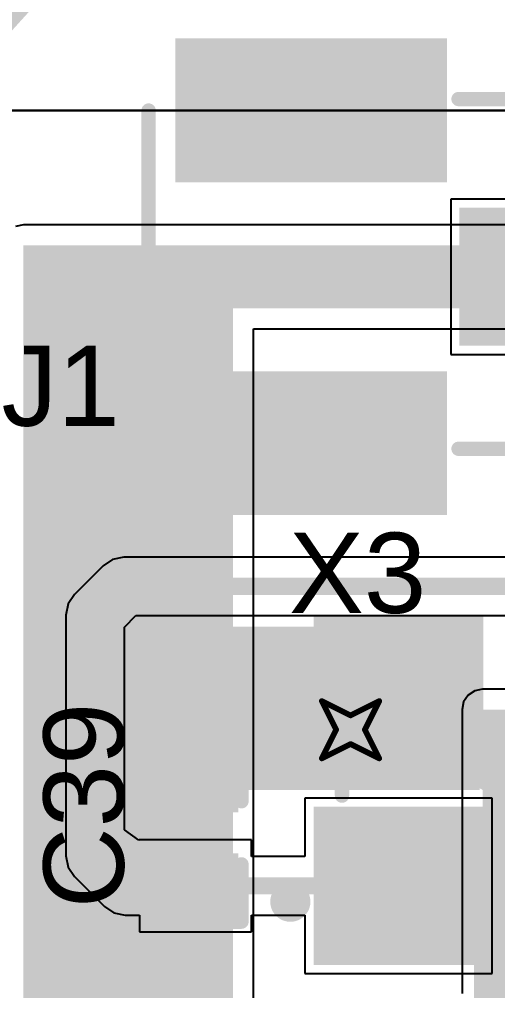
# Model space of a CAD drawing. Header units: inches. Extents: x -8 to 386, y -12 to 64.
# Drawn here: x -2.14 to 2.09, y 19.1 to 27.71 of the extents above; entities that cross this region are included whole.
import ezdxf

# ---------------------------------------------------------------- set-up
doc = ezdxf.new("R2010")
doc.units = ezdxf.units.IN
for name, color, linetype in [('Board_outline', 216, 'Continuous'), ('Bottom Layer', 5, 'Continuous'), ('Bottom Overlay', 54, 'Continuous'), ('Bottom Solder', 6, 'Continuous'), ('Drill Drawing', 1, 'Continuous'), ('Top Layer', 1, 'Continuous'), ('Top Overlay', 2, 'Continuous'), ('Top Paste', 8, 'Continuous'), ('Top Solder', 216, 'Continuous'), ('Via Holes', 16, 'Continuous')]:
    doc.layers.add(name, color=color, linetype=linetype)
doc.styles.add('Arial', font='', dxfattribs={"height": 0.2})
doc.styles.get('Arial').set_extended_font_data('Arial')

msp = doc.modelspace()

# ---------------------------------------------------------------- hatches: boundary and pattern name
at = {"layer": 'Bottom Layer'}
for points in [[(-2.1082, 25.146), (12.573, 25.146), (12.573, 25.7048), (-2.1082, 25.7048)], [(-2.1082, 15.9258), (-0.254, 15.9258), (-0.254, 25.527), (-2.1082, 25.527)], [(1.9558, 20.2184), (4.6482, 20.2184), (4.6482, 21.59), (1.9558, 21.59)], [(1.9558, 19.0754), (3.556, 19.0754), (3.556, 21.59), (1.9558, 21.59)]]:
    msp.add_hatch(color=5, dxfattribs=at).paths.add_polyline_path(points)
h = msp.add_hatch(color=5, dxfattribs=at)
edge = h.paths.add_edge_path()
edge.add_arc((0.7874, 21.4122), 0.3, 0, 360)
at = {"layer": 'Bottom Solder'}
msp.add_hatch(color=6, dxfattribs=at).paths.add_polyline_path([(2.0324, 19.0349), (2.0324, 20.4381), (3.5556, 20.4381), (3.5556, 19.0349)])
at = {"layer": 'Top Layer'}
for points in [[(-0.6608, 26.3654), (-0.6608, 27.4354), (1.5392, 27.4354), (1.5392, 26.3654)], [(1.8526, 24.9154), (1.8526, 25.9354), (2.9226, 25.9354), (2.9226, 24.9154)], [(-0.6608, 23.4154), (-0.6608, 24.4854), (1.5392, 24.4854), (1.5392, 23.4154)], [(-0.9144, 20.8788), (1.9304, 20.8788), (1.9304, 22.3266), (-0.9144, 22.3266)], [(0.5622, 22.3288), (1.8622, 22.3288), (1.8622, 21.1288), (0.5622, 21.1288)], [(-0.9017, 21.1972), (-0.2667, 21.1972), (-0.2667, 20.74), (-0.9017, 20.74)], [(0.5622, 20.6288), (1.8622, 20.6288), (1.8622, 19.4288), (0.5622, 19.4288)], [(-0.9017, 20.2574), (-0.2667, 20.2574), (-0.2667, 19.8002), (-0.9017, 19.8002)]]:
    msp.add_hatch(color=1, dxfattribs=at).paths.add_polyline_path(points)
h = msp.add_hatch(color=1, dxfattribs=at)
edge = h.paths.add_edge_path()
edge.add_arc((0.7874, 21.4122), 0.3, 0, 360)
at = {"layer": 'Top Paste'}
for points in [[(-0.6608, 26.3654), (-0.6608, 27.4354), (1.5392, 27.4354), (1.5392, 26.3654)], [(1.8526, 24.9154), (1.8526, 25.9354), (2.9226, 25.9354), (2.9226, 24.9154)], [(-0.6608, 23.4154), (-0.6608, 24.4854), (1.5392, 24.4854), (1.5392, 23.4154)], [(0.5622, 22.3288), (1.8622, 22.3288), (1.8622, 21.1288), (0.5622, 21.1288)], [(-0.9017, 21.1972), (-0.2667, 21.1972), (-0.2667, 20.74), (-0.9017, 20.74)], [(0.5622, 20.6288), (1.8622, 20.6288), (1.8622, 19.4288), (0.5622, 19.4288)], [(-0.9017, 20.2574), (-0.2667, 20.2574), (-0.2667, 19.8002), (-0.9017, 19.8002)]]:
    msp.add_hatch(color=8, dxfattribs=at).paths.add_polyline_path(points)
at = {"layer": 'Top Solder'}
for points in [[(-0.7624, 26.2638), (-0.7624, 27.537), (1.6408, 27.537), (1.6408, 26.2638)], [(1.751, 24.8138), (1.751, 26.037), (3.0242, 26.037), (3.0242, 24.8138)], [(-0.7624, 23.3138), (-0.7624, 24.587), (1.6408, 24.587), (1.6408, 23.3138)], [(0.4606, 22.4304), (1.9638, 22.4304), (1.9638, 21.0272), (0.4606, 21.0272)], [(-0.9617, 21.2572), (-0.2067, 21.2572), (-0.2067, 20.68), (-0.9617, 20.68)], [(0.4606, 20.7304), (1.9638, 20.7304), (1.9638, 19.3272), (0.4606, 19.3272)], [(-0.9617, 20.3174), (-0.2067, 20.3174), (-0.2067, 19.7402), (-0.9617, 19.7402)]]:
    msp.add_hatch(color=216, dxfattribs=at).paths.add_polyline_path(points)
at = {"layer": 'Via Holes'}
h = msp.add_hatch(color=7, dxfattribs=at)
edge = h.paths.add_edge_path()
edge.add_arc((0.7874, 21.4122), 0.15, 0, 360)

# ---------------------------------------------------------------- linework, layer by layer
at = {"layer": 'Board_outline', "const_width": 0.254}
msp.add_lwpolyline([(37.5368, 13.3604, 1), (-7.4632, 13.3604, 1)], format="xyb", close=True, dxfattribs=at)
at = {"layer": 'Bottom Layer'}
for p, q in [((33.401, 26.8986), (-3.2258, 26.8986)), ((-2.6287, 26.8986), (32.7023, 26.8986)), ((-2.1082, 25.8861), (-2.1776, 25.8723)), ((12.573, 25.8861), (-2.1082, 25.8861)), ((-0.0727, 15.9258), (-0.0727, 24.9647)), ((-0.0727, 24.9647), (11.8329, 24.9647)), ((1.9558, 21.7713), (1.8864, 21.7575)), ((4.6482, 21.7713), (1.9558, 21.7713)), ((1.8276, 21.7182), (1.7883, 21.6594)), ((1.8864, 21.7575), (1.8276, 21.7182)), ((1.7883, 21.6594), (1.7745, 21.59)), ((1.7745, 21.59), (1.7745, 20.2184)), ((1.7745, 20.2184), (1.7745, 19.0754))]:
    msp.add_line(p, q, dxfattribs=at)
at = {"layer": 'Bottom Overlay', "const_width": 0.2}
for points in [[(1.9812, 17.4625), (1.9812, 20.5105)], [(1.9812, 20.5105), (3.6322, 20.5105)]]:
    msp.add_lwpolyline(points, dxfattribs=at)
at = {"layer": 'Bottom Overlay', "const_width": 0.1}
msp.add_lwpolyline([(1.9312, 20.5105, 1), (2.0312, 20.5105, 1)], format="xyb", close=True, dxfattribs=at)
msp.add_lwpolyline([(1.9312, 20.5105, 1), (2.0312, 20.5105, 1)], format="xyb", close=True, dxfattribs=at)
at = {"layer": 'Drill Drawing', "const_width": 0.0508}
for points in [[(0.5334, 21.6662), (0.7874, 21.5392)], [(0.5334, 21.6662), (0.6604, 21.4122)], [(0.7874, 21.5392), (1.0414, 21.6662)], [(0.9144, 21.4122), (1.0414, 21.6662)], [(0.5334, 21.1582), (0.6604, 21.4122)], [(0.9144, 21.4122), (1.0414, 21.1582)], [(0.5334, 21.1582), (0.7874, 21.2852)], [(0.7874, 21.2852), (1.0414, 21.1582)]]:
    msp.add_lwpolyline(points, dxfattribs=at)
at = {"layer": 'Drill Drawing', "const_width": 0.0254}
for points in [[(0.5207, 21.6662, 1), (0.5461, 21.6662, 1)], [(0.5207, 21.6662, 1), (0.5461, 21.6662, 1)], [(1.0287, 21.6662, 1), (1.0541, 21.6662, 1)], [(1.0287, 21.6662, 1), (1.0541, 21.6662, 1)], [(0.7747, 21.5392, 1), (0.8001, 21.5392, 1)], [(0.7747, 21.5392, 1), (0.8001, 21.5392, 1)], [(0.6477, 21.4122, 1), (0.6731, 21.4122, 1)], [(0.6477, 21.4122, 1), (0.6731, 21.4122, 1)], [(0.9017, 21.4122, 1), (0.9271, 21.4122, 1)], [(0.9017, 21.4122, 1), (0.9271, 21.4122, 1)], [(0.7747, 21.2852, 1), (0.8001, 21.2852, 1)], [(0.7747, 21.2852, 1), (0.8001, 21.2852, 1)], [(0.5207, 21.1582, 1), (0.5461, 21.1582, 1)], [(0.5207, 21.1582, 1), (0.5461, 21.1582, 1)], [(1.0287, 21.1582, 1), (1.0541, 21.1582, 1)], [(1.0287, 21.1582, 1), (1.0541, 21.1582, 1)]]:
    msp.add_lwpolyline(points, format="xyb", close=True, dxfattribs=at)
at = {"layer": 'Top Layer'}
for p, q in [((33.401, 26.8986), (-3.2258, 26.8986)), ((-2.6287, 26.8986), (8.9285, 26.8986)), ((3.1004, 26.1132), (1.6748, 26.1132)), ((1.6748, 26.1132), (1.6748, 24.7376)), ((1.6748, 24.7376), (3.1004, 24.7376)), ((-1.3183, 22.9215), (-1.4023, 22.8653)), ((-1.2192, 22.9412), (-1.3183, 22.9215)), ((5.6077, 22.9412), (-1.2192, 22.9412)), ((-1.4023, 22.8653), (-1.6563, 22.6113)), ((-1.6563, 22.6113), (-1.7125, 22.5273)), ((-1.7125, 22.5273), (-1.7322, 22.4282)), ((-1.7322, 22.4282), (-1.7322, 20.2946)), ((-1.2142, 22.3209), (-1.1119, 22.4232)), ((-1.1119, 22.4232), (2.6844, 22.4232)), ((-1.2142, 20.5251), (-1.2142, 22.3209)), ((2.04, 20.8066), (0.3844, 20.8066)), ((0.3844, 20.8066), (0.3844, 20.2878)), ((2.04, 19.251), (2.04, 20.8066)), ((-1.0872, 20.4327), (-1.2142, 20.5251)), ((-1.0795, 20.4352), (-1.0872, 20.4327)), ((-0.0889, 20.4352), (-1.0795, 20.4352)), ((-1.0795, 20.4352), (-1.0795, 20.4352)), ((-0.0889, 20.2878), (-0.0889, 20.4352)), ((-1.7322, 20.2946), (-1.7125, 20.1955)), ((0.3844, 20.2878), (-0.0889, 20.2878)), ((-1.7125, 20.1955), (-1.6563, 20.1115)), ((-1.6563, 20.1115), (-1.3905, 19.8457)), ((-1.3905, 19.8457), (-1.3065, 19.7895)), ((-1.3065, 19.7895), (-1.2074, 19.7698)), ((-1.2074, 19.7698), (-1.0795, 19.7698)), ((-1.0795, 19.7698), (-1.0795, 19.6224)), ((-0.0889, 19.6224), (-0.0889, 19.7698)), ((-0.0889, 19.7698), (0.3844, 19.7698)), ((0.3844, 19.7698), (0.3844, 19.251)), ((-1.0795, 19.6224), (-0.0889, 19.6224)), ((0.3844, 19.251), (2.04, 19.251))]:
    msp.add_line(p, q, dxfattribs=at)
for points, const_width in [([(-1.4732, 22.4282), (-1.2192, 22.6822)], 0.1524), ([(-1.2192, 22.6822), (5.715, 22.6822)], 0.1524), ([(-1.4732, 20.2946), (-1.4732, 22.4282)], 0.1524), ([(1.1684, 21.8948), (1.1684, 22.2118)], 0.2032), ([(1.2122, 21.7288), (1.5828, 21.4082)], 0.5588), ([(1.5828, 21.4082), (2.6761, 20.7963)], 0.5588), ([(-1.4732, 20.2946), (-1.2074, 20.0288)], 0.1524), ([(-1.2074, 20.0288), (-0.5842, 20.0288)], 0.1524), ([(-0.5842, 20.0288), (1.2122, 20.0288)], 0.1524)]:
    msp.add_lwpolyline(points, dxfattribs=dict(at, const_width=const_width))
for points, const_width in [([(-1.2573, 22.6822, 1), (-1.1811, 22.6822, 1)], 0.0762), ([(-1.2573, 22.6822, 1), (-1.1811, 22.6822, 1)], 0.0762), ([(-1.5113, 22.4282, 1), (-1.4351, 22.4282, 1)], 0.0762), ([(-1.5113, 22.4282, 1), (-1.4351, 22.4282, 1)], 0.0762), ([(1.1176, 22.2118, 1), (1.2192, 22.2118, 1)], 0.1016), ([(1.0725, 21.7288, 1), (1.3519, 21.7288, 1)], 0.2794), ([(1.1176, 21.8948, 1), (1.2192, 21.8948, 1)], 0.1016), ([(1.4431, 21.4082, 1), (1.7225, 21.4082, 1)], 0.2794), ([(1.4431, 21.4082, 1), (1.7225, 21.4082, 1)], 0.2794), ([(-1.5113, 20.2946, 1), (-1.4351, 20.2946, 1)], 0.0762), ([(-1.5113, 20.2946, 1), (-1.4351, 20.2946, 1)], 0.0762), ([(-1.2455, 20.0288, 1), (-1.1693, 20.0288, 1)], 0.0762), ([(-1.2455, 20.0288, 1), (-1.1693, 20.0288, 1)], 0.0762), ([(-0.6223, 20.0288, 1), (-0.5461, 20.0288, 1)], 0.0762), ([(-0.6223, 20.0288, 1), (-0.5461, 20.0288, 1)], 0.0762), ([(1.1741, 20.0288, 1), (1.2503, 20.0288, 1)], 0.0762)]:
    msp.add_lwpolyline(points, format="xyb", close=True, dxfattribs=dict(at, const_width=const_width))
at = {"layer": 'Top Overlay', "const_width": 0.127}
for points in [[(1.7436, 27.0002), (2.2008, 27.0002)], [(-0.9996, 26.8986), (-0.9996, 24.0284)], [(1.7436, 23.9014), (2.2008, 23.9014)], [(-0.9906, 21.2861), (-0.1778, 21.2861)], [(-0.9906, 20.7781), (-0.9906, 21.2861)], [(-0.1778, 20.7781), (-0.1778, 21.2861)], [(0.712, 20.828), (0.712, 20.955)], [(-0.9906, 19.7113), (-0.9906, 20.2193)], [(-0.1778, 19.7113), (-0.1778, 20.2193)], [(-0.9906, 19.7113), (-0.1778, 19.7113)]]:
    msp.add_lwpolyline(points, dxfattribs=at)
at = {"layer": 'Top Overlay'}
for points, const_width in [([(1.7118, 27.0002, 1), (1.7753, 27.0002, 1)], 0.0635), ([(-1.0314, 26.8986, 1), (-0.9679, 26.8986, 1)], 0.0635), ([(-1.0314, 24.0284, 1), (-0.9679, 24.0284, 1)], 0.0635), ([(1.7118, 23.9014, 1), (1.7753, 23.9014, 1)], 0.0635), ([(-1.0224, 21.2861, 1), (-0.9588, 21.2861, 1)], 0.0635), ([(-1.0224, 21.2861, 1), (-0.9588, 21.2861, 1)], 0.0635), ([(-0.2095, 21.2861, 1), (-0.1461, 21.2861, 1)], 0.0635), ([(-0.2095, 21.2861, 1), (-0.1461, 21.2861, 1)], 0.0635), ([(0.6803, 20.955, 1), (0.7438, 20.955, 1)], 0.0635), ([(-1.0224, 20.7781, 1), (-0.9588, 20.7781, 1)], 0.0635), ([(-0.2095, 20.7781, 1), (-0.1461, 20.7781, 1)], 0.0635), ([(0.6803, 20.828, 1), (0.7438, 20.828, 1)], 0.0635), ([(-1.0224, 20.2193, 1), (-0.9588, 20.2193, 1)], 0.0635), ([(-0.2095, 20.2193, 1), (-0.1461, 20.2193, 1)], 0.0635), ([(0.3056, 19.8882, 1), (0.204, 19.8882, 1)], 0.254), ([(0.1405, 19.8882, 1), (0.2675, 19.8882, 1)], 0.127), ([(0.2421, 19.8882, 1), (0.3691, 19.8882, 1)], 0.127), ([(-1.0224, 19.7113, 1), (-0.9588, 19.7113, 1)], 0.0635), ([(-1.0224, 19.7113, 1), (-0.9588, 19.7113, 1)], 0.0635), ([(-0.2095, 19.7113, 1), (-0.1461, 19.7113, 1)], 0.0635), ([(-0.2095, 19.7113, 1), (-0.1461, 19.7113, 1)], 0.0635)]:
    msp.add_lwpolyline(points, format="xyb", close=True, dxfattribs=dict(at, const_width=const_width))

# ---------------------------------------------------------------- texts
at = {"layer": 'Top Overlay', "style": 'Arial'}
for s, rotation, p in [('J1', 360, (-2.3028, 24.1047)), ('C39', 90, (-1.2193, 19.8292))]:
    msp.add_text(s, height=0.7112, rotation=rotation, dxfattribs=at).set_placement(p)
msp.add_text('X3', height=0.7112, dxfattribs=at).set_placement((0.2428, 22.4468))

doc.saveas('drawing.dxf')
